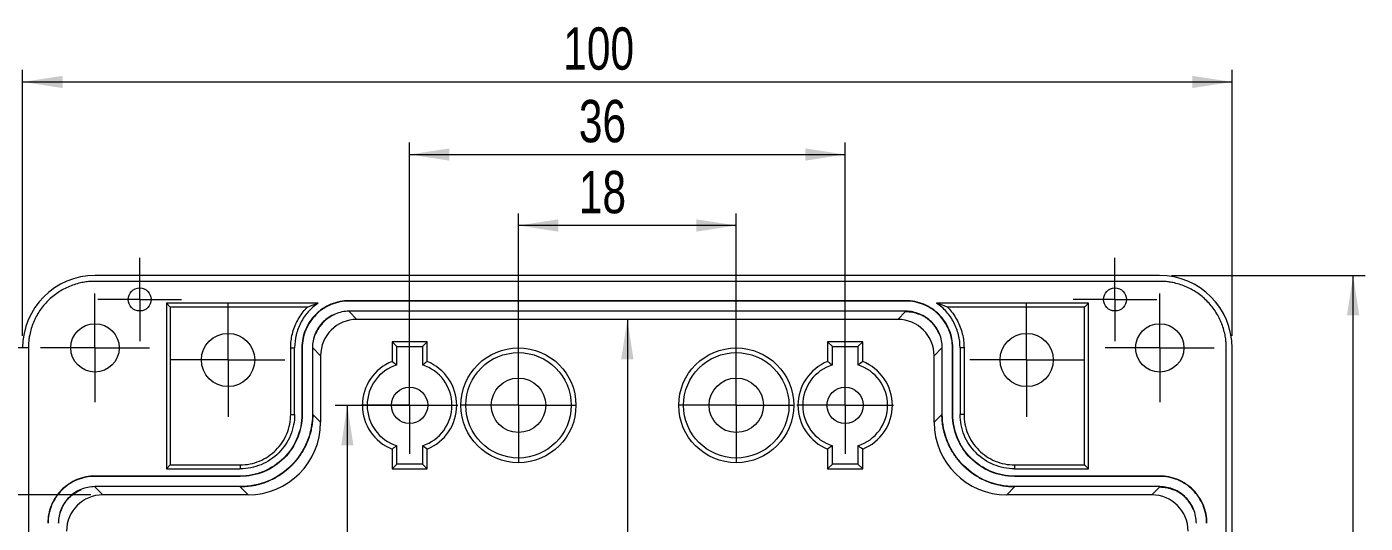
# Model space of a CAD drawing. Header units: millimetres. Extents: x 5 to 415, y 5 to 292.
# Drawn here: x 72.1 to 182.7, y 148.3 to 189.3 of the extents above; entities that cross this region are included whole.
import ezdxf

# ---------------------------------------------------------------- set-up
doc = ezdxf.new("R2010")
doc.units = ezdxf.units.MM
doc.layers.add('LAYER_1', color=179, linetype='Continuous', lineweight=15)
doc.styles.add('SLDTEXTSTYLE3', font='TXT', dxfattribs={"width": 0.75})
doc.dimstyles.new('SLDDIMSTYLE1', dxfattribs={"dimtxt": 3.5, "dimasz": 3.302, "dimexe": 0, "dimexo": 0.0625, "dimgap": 0.875, "dimtad": 1, "dimdec": 1, "dimrnd": 1e-09, "dimzin": 12, "dimdsep": 46, "dimtxsty": 'SLDTEXTSTYLE3', "dimsah": 1, "dimcen": 0.09, "dimadec": 0, "dimazin": 3, "dimtfac": 1, "dimtdec": 1, "dimtofl": 0, "dimtmove": 0, "dimatfit": 3, "dimfxl": 1, "dimfrac": 2, "dimtolj": 1, "dimtzin": 12, "dimarcsym": 0})
doc.dimstyles.new('SLDDIMSTYLE2', dxfattribs={"dimtxt": 3.5, "dimasz": 3.302, "dimexe": 0, "dimexo": 0.0625, "dimgap": 0.875, "dimtad": 1, "dimdec": 1, "dimrnd": 1e-09, "dimzin": 12, "dimdsep": 46, "dimtxsty": 'SLDTEXTSTYLE3', "dimsah": 1, "dimcen": 0.09, "dimadec": 0, "dimazin": 3, "dimtfac": 1, "dimtofl": 0, "dimtmove": 0, "dimatfit": 3, "dimfxl": 1, "dimfrac": 2, "dimtolj": 1, "dimtzin": 12, "dimarcsym": 0})
doc.dimstyles.new('SLDDIMSTYLE3', dxfattribs={"dimtxt": 3.5, "dimasz": 3.302, "dimexe": 0, "dimexo": 0.0625, "dimgap": 0.875, "dimtad": 1, "dimrnd": 1e-09, "dimzin": 12, "dimdsep": 46, "dimtxsty": 'SLDTEXTSTYLE3', "dimsah": 1, "dimcen": 0.09, "dimadec": 0, "dimazin": 3, "dimtfac": 1, "dimtofl": 0, "dimtmove": 0, "dimatfit": 3, "dimfxl": 1, "dimfrac": 2, "dimtolj": 1, "dimtzin": 12, "dimarcsym": 0})

# ---------------------------------------------------------------- blocks, each defined once
blk = doc.blocks.new('*D10')
at = {"layer": 'LAYER_1'}
blk.add_line((121.74, 165.15), (121.74, 72.45), dxfattribs=at)
for points in [[(121.74, 165.15), (121.23, 161.85), (122.25, 161.85)], [(121.74, 72.45), (122.25, 75.75), (121.23, 75.75)]]:
    blk.add_solid(points, dxfattribs=at)
at = {"layer": 'LAYER_1', "insert": (117.23, 101.95, 19.5), "char_height": 3.5, "attachment_point": 1, "rotation": 90, "style": 'SLDTEXTSTYLE3'}
blk.add_mtext('92,7', dxfattribs=at)
blk = doc.blocks.new('*D11')
at = {"layer": 'LAYER_1'}
for p, q in [((106.99, 158.05), (97.59, 158.05)), ((98.59, 158.05), (98.59, 79.55)), ((106.99, 79.55), (97.59, 79.55))]:
    blk.add_line(p, q, dxfattribs=at)
for points in [[(98.59, 158.05), (98.09, 154.75), (99.1, 154.75)], [(98.59, 79.55), (99.1, 82.86), (98.09, 82.86)]]:
    blk.add_solid(points, dxfattribs=at)
at = {"layer": 'LAYER_1', "insert": (94.08, 101.95, 19.5), "char_height": 3.5, "attachment_point": 1, "rotation": 90, "style": 'SLDTEXTSTYLE3'}
blk.add_mtext('78,5', dxfattribs=at)
blk = doc.blocks.new('*D13')
at = {"layer": 'LAYER_1'}
for p, q in [((112.74, 159.05), (112.74, 173.92)), ((130.74, 159.05), (130.74, 173.92)), ((130.74, 172.92), (112.74, 172.92))]:
    blk.add_line(p, q, dxfattribs=at)
for points in [[(112.74, 172.92), (116.04, 172.41), (116.04, 173.43)], [(130.74, 172.92), (127.44, 173.43), (127.44, 172.41)]]:
    blk.add_solid(points, dxfattribs=at)
at = {"layer": 'LAYER_1', "insert": (117.73, 177.43, 19.5), "char_height": 3.5, "attachment_point": 1, "style": 'SLDTEXTSTYLE3'}
blk.add_mtext('18', dxfattribs=at)
blk = doc.blocks.new('*D14')
at = {"layer": 'LAYER_1'}
for p, q in [((103.74, 159.05), (103.74, 179.79)), ((139.74, 159.05), (139.74, 179.79)), ((103.74, 178.79), (139.74, 178.79))]:
    blk.add_line(p, q, dxfattribs=at)
for points in [[(103.74, 178.79), (107.04, 178.28), (107.04, 179.29)], [(139.74, 178.79), (136.44, 179.29), (136.44, 178.28)]]:
    blk.add_solid(points, dxfattribs=at)
at = {"layer": 'LAYER_1', "insert": (117.73, 183.3, 19.5), "char_height": 3.5, "attachment_point": 1, "style": 'SLDTEXTSTYLE3'}
blk.add_mtext('36', dxfattribs=at)
blk = doc.blocks.new('*D17')
at = {"layer": 'LAYER_1'}
for p, q in [((72.24, 162.8), (54.76, 162.8)), ((55.76, 162.8), (55.76, 74.8)), ((72.24, 74.8), (54.76, 74.8))]:
    blk.add_line(p, q, dxfattribs=at)
for points in [[(55.76, 162.8), (55.25, 159.5), (56.26, 159.5)], [(55.76, 74.8), (56.26, 78.11), (55.25, 78.11)]]:
    blk.add_solid(points, dxfattribs=at)
at = {"layer": 'LAYER_1', "insert": (51.24, 114.8, 19.5), "char_height": 3.5, "attachment_point": 1, "rotation": 90, "style": 'SLDTEXTSTYLE3'}
blk.add_mtext('88', dxfattribs=at)
blk = doc.blocks.new('*D18')
at = {"layer": 'LAYER_1'}
for p, q in [((77.39, 150.65), (60.76, 150.65)), ((61.76, 86.95), (61.76, 150.65)), ((77.39, 86.95), (60.76, 86.95))]:
    blk.add_line(p, q, dxfattribs=at)
for points in [[(61.76, 150.65), (61.25, 147.35), (62.26, 147.35)], [(61.76, 86.95), (62.26, 90.25), (61.25, 90.25)]]:
    blk.add_solid(points, dxfattribs=at)
at = {"layer": 'LAYER_1', "insert": (57.24, 112.86, 19.5), "char_height": 3.5, "attachment_point": 1, "rotation": 90, "style": 'SLDTEXTSTYLE3'}
blk.add_mtext('63,7', dxfattribs=at)
blk = doc.blocks.new('*D20')
at = {"layer": 'LAYER_1'}
for p, q in [((166.72, 168.79), (182.72, 168.79)), ((181.72, 68.82), (181.72, 168.79)), ((166.72, 68.82), (182.72, 68.82))]:
    blk.add_line(p, q, dxfattribs=at)
for points in [[(181.72, 168.79), (181.21, 165.48), (182.23, 165.48)], [(181.72, 68.82), (182.23, 72.12), (181.21, 72.12)]]:
    blk.add_solid(points, dxfattribs=at)
at = {"layer": 'LAYER_1', "insert": (177.21, 113.5, 19.5), "char_height": 3.5, "attachment_point": 1, "rotation": 90, "style": 'SLDTEXTSTYLE3'}
blk.add_mtext('100', dxfattribs=at)
blk = doc.blocks.new('*D21')
at = {"layer": 'LAYER_1'}
for p, q in [((71.76, 163.79), (71.76, 185.79)), ((71.76, 184.79), (171.72, 184.79)), ((171.72, 163.79), (171.72, 185.79))]:
    blk.add_line(p, q, dxfattribs=at)
for points in [[(71.76, 184.79), (75.06, 184.28), (75.06, 185.29)], [(171.72, 184.79), (168.42, 185.29), (168.42, 184.28)]]:
    blk.add_solid(points, dxfattribs=at)
at = {"layer": 'LAYER_1', "insert": (116.44, 189.3, 19.5), "char_height": 3.5, "attachment_point": 1, "style": 'SLDTEXTSTYLE3'}
blk.add_mtext('100', dxfattribs=at)
blk = doc.blocks.new('SW_CENTERMARKSYMBOL_2')
at = {"layer": 'LAYER_1', "color": 0}
for p, q in [((0, 2.5), (0, 4)), ((0, 0), (0, 2.5)), ((-2.5, 0), (-4, 0)), ((0, 0), (-2.5, 0)), ((0, 0), (0, -2.5)), ((0, 0), (2.5, 0)), ((2.5, 0), (4, 0)), ((0, -2.5), (0, -4))]:
    blk.add_line(p, q, dxfattribs=at)
blk = doc.blocks.new('SW_CENTERMARKSYMBOL_3')
at = {"layer": 'LAYER_1', "color": 0}
for p, q in [((0, 2.5), (0, 4)), ((0, 0), (0, 2.5)), ((-2.5, 0), (-4, 0)), ((0, 0), (-2.5, 0)), ((0, 0), (0, -2.5)), ((0, 0), (2.5, 0)), ((2.5, 0), (4, 0)), ((0, -2.5), (0, -4))]:
    blk.add_line(p, q, dxfattribs=at)
blk = doc.blocks.new('SW_CENTERMARKSYMBOL_4')
at = {"layer": 'LAYER_1', "color": 0}
for p, q in [((0, 2.5), (0, 4.5)), ((0, 0), (0, 2.5)), ((-2.5, 0), (-4.5, 0)), ((0, 0), (-2.5, 0)), ((0, 0), (0, -2.5)), ((0, 0), (2.5, 0)), ((2.5, 0), (4.5, 0)), ((0, -2.5), (0, -4.5))]:
    blk.add_line(p, q, dxfattribs=at)
blk = doc.blocks.new('SW_CENTERMARKSYMBOL_6')
at = {"layer": 'LAYER_1', "color": 0}
for p, q in [((0, 2.5), (0, 4.5)), ((0, 0), (0, 2.5)), ((-2.5, 0), (-4.5, 0)), ((0, 0), (-2.5, 0)), ((0, 0), (0, -2.5)), ((0, 0), (2.5, 0)), ((2.5, 0), (4.5, 0)), ((0, -2.5), (0, -4.5))]:
    blk.add_line(p, q, dxfattribs=at)
blk = doc.blocks.new('SW_CENTERMARKSYMBOL_10')
at = {"layer": 'LAYER_1', "color": 0}
for p, q in [((0, 2.5), (0, 4.7)), ((0, 0), (0, 2.5)), ((-2.5, 0), (-4.7, 0)), ((0, 0), (-2.5, 0)), ((0, 0), (0, -2.5)), ((0, 0), (2.5, 0)), ((2.5, 0), (4.7, 0)), ((0, -2.5), (0, -4.7))]:
    blk.add_line(p, q, dxfattribs=at)
blk = doc.blocks.new('SW_CENTERMARKSYMBOL_11')
at = {"layer": 'LAYER_1', "color": 0}
for p, q in [((0, 2.5), (0, 4.7)), ((0, 0), (0, 2.5)), ((-2.5, 0), (-4.7, 0)), ((0, 0), (-2.5, 0)), ((0, 0), (0, -2.5)), ((0, 0), (2.5, 0)), ((2.5, 0), (4.7, 0)), ((0, -2.5), (0, -4.7))]:
    blk.add_line(p, q, dxfattribs=at)
blk = doc.blocks.new('SW_CENTERMARKSYMBOL_12')
at = {"layer": 'LAYER_1', "color": 0}
for p, q in [((0, 2.5), (0, 3.45)), ((0, 0), (0, 2.5)), ((-2.5, 0), (-3.45, 0)), ((0, 0), (-2.5, 0)), ((0, 0), (0, -2.5)), ((0, 0), (2.5, 0)), ((2.5, 0), (3.45, 0)), ((0, -2.5), (0, -3.45))]:
    blk.add_line(p, q, dxfattribs=at)
blk = doc.blocks.new('SW_CENTERMARKSYMBOL_13')
at = {"layer": 'LAYER_1', "color": 0}
for p, q in [((0, 2.5), (0, 3.45)), ((0, 0), (0, 2.5)), ((-2.5, 0), (-3.45, 0)), ((0, 0), (-2.5, 0)), ((0, 0), (0, -2.5)), ((0, 0), (2.5, 0)), ((2.5, 0), (3.45, 0)), ((0, -2.5), (0, -3.45))]:
    blk.add_line(p, q, dxfattribs=at)
blk = doc.blocks.new('SW_CENTERMARKSYMBOL_16')
at = {"layer": 'LAYER_1', "color": 0}
for p, q in [((0, 2.5), (0, 4.75)), ((0, 0), (0, 2.5)), ((-2.5, 0), (-4.75, 0)), ((0, 0), (-2.5, 0)), ((0, 0), (0, -2.5)), ((0, 0), (2.5, 0)), ((2.5, 0), (4.75, 0)), ((0, -2.5), (0, -4.75))]:
    blk.add_line(p, q, dxfattribs=at)
blk = doc.blocks.new('SW_CENTERMARKSYMBOL_17')
at = {"layer": 'LAYER_1', "color": 0}
for p, q in [((0, 2.5), (0, 4.75)), ((0, 0), (0, 2.5)), ((-2.5, 0), (-4.75, 0)), ((0, 0), (-2.5, 0)), ((0, 0), (0, -2.5)), ((0, 0), (2.5, 0)), ((2.5, 0), (4.75, 0)), ((0, -2.5), (0, -4.75))]:
    blk.add_line(p, q, dxfattribs=at)

msp = doc.modelspace()

# ---------------------------------------------------------------- linework, layer by layer
at = {"color": 7, "linetype": 'Continuous', "lineweight": 15}
for p, q in [((165.74, 168.303), (77.738, 168.303)), ((165.723, 168.786), (77.756, 168.786)), ((96.178, 166.503), (83.639, 166.503)), ((83.639, 166.503), (83.639, 152.803)), ((83.963, 166.179), (83.639, 166.503)), ((95.294, 166.179), (83.963, 166.179)), ((83.963, 166.179), (83.963, 153.127)), ((98.739, 166.677), (98.739, 166.703)), ((144.74, 166.703), (98.739, 166.703)), ((144.74, 166.677), (98.739, 166.677)), ((144.74, 166.677), (144.74, 166.703)), ((159.839, 166.503), (147.301, 166.503)), ((159.516, 166.179), (148.185, 166.179)), ((159.516, 166.179), (159.839, 166.503)), ((159.516, 153.127), (159.516, 166.179)), ((159.839, 152.803), (159.839, 166.503)), ((98.739, 165.829), (98.739, 165.803)), ((144.74, 165.829), (98.739, 165.829)), ((98.739, 165.803), (99.388, 165.154)), ((144.09, 165.154), (99.388, 165.154)), ((144.09, 165.154), (144.74, 165.803)), ((144.74, 165.829), (144.74, 165.803)), ((72.239, 162.804), (72.239, 74.802)), ((93.916, 162.804), (94.239, 162.804)), ((93.916, 157.302), (93.916, 162.804)), ((94.239, 157.302), (94.239, 162.804)), ((94.865, 162.804), (94.839, 162.804)), ((94.839, 162.804), (94.839, 157.302)), ((94.865, 162.804), (94.865, 157.302)), ((95.713, 162.804), (95.739, 162.804)), ((95.713, 162.804), (95.713, 157.302)), ((96.389, 162.154), (95.739, 162.804)), ((105.189, 163.303), (102.289, 163.303)), ((102.683, 162.91), (102.289, 163.303)), ((102.289, 163.303), (102.289, 161.674)), ((102.683, 162.91), (104.796, 162.91)), ((102.683, 161.397), (102.683, 162.91)), ((104.796, 162.91), (105.189, 163.303)), ((104.796, 162.91), (104.796, 161.397)), ((105.189, 161.674), (105.189, 163.303)), ((141.189, 163.303), (138.289, 163.303)), ((138.683, 162.91), (138.289, 163.303)), ((138.289, 163.303), (138.289, 161.674)), ((138.683, 162.91), (140.796, 162.91)), ((138.683, 161.397), (138.683, 162.91)), ((140.796, 162.91), (141.189, 163.303)), ((140.796, 162.91), (140.796, 161.397)), ((141.189, 161.674), (141.189, 163.303)), ((147.739, 162.804), (147.09, 162.154)), ((147.765, 162.804), (147.739, 162.804)), ((147.765, 157.302), (147.765, 162.804)), ((148.613, 162.804), (148.639, 162.804)), ((148.613, 157.302), (148.613, 162.804)), ((148.639, 157.302), (148.639, 162.804)), ((149.239, 162.804), (149.239, 157.302)), ((149.563, 162.804), (149.239, 162.804)), ((149.563, 162.804), (149.563, 157.302)), ((171.239, 74.802), (171.239, 162.804)), ((171.722, 74.82), (171.722, 162.787)), ((96.389, 162.154), (96.389, 156.653)), ((147.09, 156.653), (147.09, 162.154)), ((93.916, 157.302), (94.239, 157.302)), ((94.865, 157.302), (94.839, 157.302)), ((95.713, 157.302), (95.739, 157.302)), ((95.739, 157.302), (96.389, 156.653)), ((147.09, 156.653), (147.739, 157.302)), ((147.765, 157.302), (147.739, 157.302)), ((148.613, 157.302), (148.639, 157.302)), ((149.563, 157.302), (149.239, 157.302)), ((102.289, 154.433), (102.289, 152.803)), ((102.683, 153.197), (102.683, 154.71)), ((104.796, 154.71), (104.796, 153.197)), ((105.189, 152.803), (105.189, 154.433)), ((138.289, 154.433), (138.289, 152.803)), ((138.683, 153.197), (138.683, 154.71)), ((140.796, 154.71), (140.796, 153.197)), ((141.189, 152.803), (141.189, 154.433)), ((83.963, 153.127), (83.639, 152.803)), ((83.639, 152.803), (89.74, 152.803)), ((83.963, 153.127), (89.74, 153.127)), ((89.74, 153.127), (89.74, 152.803)), ((102.683, 153.197), (102.289, 152.803)), ((102.289, 152.803), (105.189, 152.803)), ((104.796, 153.197), (102.683, 153.197)), ((104.796, 153.197), (105.189, 152.803)), ((138.683, 153.197), (138.289, 152.803)), ((138.289, 152.803), (141.189, 152.803)), ((140.796, 153.197), (138.683, 153.197)), ((140.796, 153.197), (141.189, 152.803)), ((153.738, 153.127), (153.738, 152.803)), ((153.738, 153.127), (159.516, 153.127)), ((153.738, 152.803), (159.839, 152.803)), ((159.516, 153.127), (159.839, 152.803)), ((77.739, 152.177), (77.739, 152.203)), ((89.74, 152.203), (77.739, 152.203)), ((89.74, 152.177), (77.739, 152.177)), ((89.74, 152.177), (89.74, 152.203)), ((153.738, 152.177), (153.738, 152.203)), ((165.74, 152.203), (153.738, 152.203)), ((165.74, 152.177), (153.738, 152.177)), ((165.74, 152.177), (165.74, 152.203)), ((77.739, 151.329), (77.739, 151.303)), ((89.74, 151.329), (77.739, 151.329)), ((77.739, 151.303), (78.388, 150.654)), ((90.39, 150.654), (78.388, 150.654)), ((89.74, 151.329), (89.74, 151.303)), ((90.39, 150.654), (89.74, 151.303)), ((153.738, 151.303), (153.089, 150.654)), ((165.09, 150.654), (153.089, 150.654)), ((153.738, 151.329), (153.738, 151.303)), ((165.74, 151.329), (153.738, 151.329)), ((165.09, 150.654), (165.74, 151.303)), ((165.74, 151.329), (165.74, 151.303))]:
    msp.add_line(p, q, dxfattribs=at)
for centre, radius in [((81.439, 166.803), 0.95), ((162.039, 166.803), 0.95), ((77.739, 162.803), 2), ((88.739, 161.803), 2.2), ((154.739, 161.803), 2.2), ((165.739, 162.803), 2), ((112.739, 158.053), 4.75), ((130.739, 158.053), 4.75), ((112.739, 158.053), 4.356), ((130.739, 158.053), 4.356), ((103.739, 158.053), 1.5), ((112.739, 158.053), 2.25), ((130.739, 158.053), 2.25), ((139.739, 158.053), 1.5)]:
    msp.add_circle(centre, radius, dxfattribs=at)
for centre, radius, start, end in [((103.739, 158.053), 3.9, 111.82635, 248.17365), ((103.739, 158.053), 3.9, 291.82635, 68.17365), ((139.739, 158.053), 3.9, 111.82635, 248.17365), ((139.739, 158.053), 3.9, 291.82635, 68.17365), ((103.739, 158.053), 3.506, 107.53317, 252.46683), ((103.739, 158.053), 3.506, 287.53317, 72.46683), ((139.739, 158.053), 3.506, 107.53317, 252.46683), ((139.739, 158.053), 3.506, 287.53317, 72.46683)]:
    msp.add_arc(centre, radius, start, end, dxfattribs=at)
for centre, major_axis, start_param, end_param in [((77.758, 162.785), (-4.244, 4.244), 5.4979394, 7.0684312), ((165.721, 162.785), (4.244, 4.244), 5.4979394, 7.0684312), ((99.389, 162.153), (2.122, -2.122), 2.3563468, 3.9268385), ((144.089, 162.153), (-2.122, -2.122), 2.3563468, 3.9268385), ((90.388, 156.655), (-4.244, 4.244), 2.3563468, 3.9268385), ((153.091, 156.655), (4.244, 4.244), 2.3563468, 3.9268385), ((78.389, 147.653), (2.122, -2.122), 2.3563468, 3.9268385), ((165.089, 147.653), (-2.122, -2.122), 2.3563468, 3.9268385)]:
    msp.add_ellipse(centre, major_axis=major_axis, ratio=0.9996955, start_param=start_param, end_param=end_param, dxfattribs=at)
for points, knots in [([(77.738, 168.303), (77.666, 168.302), (77.522, 168.301), (77.307, 168.288), (77.093, 168.267), (76.879, 168.237), (76.56, 168.18), (76.14, 168.075), (75.632, 167.893), (75.144, 167.663), (74.527, 167.293), (73.827, 166.721), (73.253, 166.022), (72.883, 165.405), (72.652, 164.917), (72.469, 164.408), (72.352, 163.941), (72.283, 163.526), (72.246, 163.166), (72.242, 162.925), (72.239, 162.804)], [0, 0, 0, 0, 0.025028, 0.0499931, 0.0749335, 0.0998877, 0.1248941, 0.1874645, 0.2500961, 0.3123427, 0.3746512, 0.4997775, 0.6242651, 0.6867756, 0.7493497, 0.8118423, 0.8743996, 0.9162537, 0.9580601, 1, 1, 1, 1]), ([(171.239, 162.804), (171.238, 162.876), (171.237, 163.02), (171.224, 163.235), (171.203, 163.45), (171.173, 163.663), (171.116, 163.982), (171.011, 164.402), (170.829, 164.911), (170.599, 165.399), (170.229, 166.016), (169.657, 166.715), (168.958, 167.289), (168.341, 167.659), (167.853, 167.891), (167.344, 168.074), (166.877, 168.191), (166.462, 168.259), (166.102, 168.296), (165.861, 168.301), (165.74, 168.303)], [0, 0, 0, 0, 0.025028, 0.0499931, 0.0749335, 0.0998877, 0.1248941, 0.1874645, 0.2500961, 0.3123427, 0.3746512, 0.4997775, 0.6242651, 0.6867756, 0.7493497, 0.8118423, 0.8743996, 0.9162537, 0.9580601, 1, 1, 1, 1]), ([(93.916, 162.804), (93.916, 163.191), (93.963, 163.578), (94.148, 164.331), (94.286, 164.699), (94.647, 165.387), (94.869, 165.708), (95.18, 166.06), (95.236, 166.121), (95.294, 166.179)], [0.19693956, 0.19693956, 0.19693956, 0.19693956, 0.44693956, 0.44693956, 0.69693956, 0.69693956, 0.94693956, 0.94693956, 1, 1, 1, 1]), ([(96.178, 166.503), (95.881, 166.298), (95.608, 166.055), (95.128, 165.513), (94.922, 165.214), (94.585, 164.572), (94.456, 164.229), (94.283, 163.526), (94.239, 163.165), (94.239, 162.804)], [0, 0, 0, 0, 0.25, 0.25, 0.5, 0.5, 0.75, 0.75, 1, 1, 1, 1]), ([(98.739, 166.703), (98.232, 166.703), (97.719, 166.602), (96.774, 166.211), (96.342, 165.922), (95.621, 165.2), (95.331, 164.768), (94.941, 163.824), (94.839, 163.311), (94.839, 162.804)], [2.3563468, 2.3563468, 2.3563468, 2.3563468, 2.7489697, 2.7489697, 3.1415927, 3.1415927, 3.5342156, 3.5342156, 3.9268385, 3.9268385, 3.9268385, 3.9268385]), ([(98.739, 166.677), (98.235, 166.677), (97.726, 166.576), (96.787, 166.188), (96.358, 165.901), (95.642, 165.184), (95.354, 164.755), (94.966, 163.817), (94.865, 163.307), (94.865, 162.804)], [2.3563468, 2.3563468, 2.3563468, 2.3563468, 2.7489697, 2.7489697, 3.1415927, 3.1415927, 3.5342156, 3.5342156, 3.9268385, 3.9268385, 3.9268385, 3.9268385]), ([(148.639, 162.804), (148.639, 163.311), (148.538, 163.824), (148.147, 164.768), (147.858, 165.2), (147.137, 165.922), (146.704, 166.211), (145.76, 166.602), (145.247, 166.703), (144.74, 166.703)], [2.3563468, 2.3563468, 2.3563468, 2.3563468, 2.7489697, 2.7489697, 3.1415927, 3.1415927, 3.5342156, 3.5342156, 3.9268385, 3.9268385, 3.9268385, 3.9268385]), ([(148.613, 162.804), (148.613, 163.307), (148.512, 163.817), (148.124, 164.755), (147.837, 165.184), (147.12, 165.901), (146.691, 166.188), (145.753, 166.576), (145.243, 166.677), (144.74, 166.677)], [2.3563468, 2.3563468, 2.3563468, 2.3563468, 2.7489697, 2.7489697, 3.1415927, 3.1415927, 3.5342156, 3.5342156, 3.9268385, 3.9268385, 3.9268385, 3.9268385]), ([(149.239, 162.804), (149.239, 163.165), (149.195, 163.526), (149.023, 164.229), (148.893, 164.572), (148.557, 165.214), (148.35, 165.513), (147.871, 166.055), (147.598, 166.298), (147.301, 166.503)], [0, 0, 0, 0, 0.25, 0.25, 0.5, 0.5, 0.75, 0.75, 1, 1, 1, 1]), ([(148.185, 166.179), (148.242, 166.121), (148.299, 166.06), (148.61, 165.708), (148.831, 165.387), (149.192, 164.699), (149.331, 164.331), (149.516, 163.578), (149.563, 163.191), (149.563, 162.804)], [0, 0, 0, 0, 0.05306044, 0.05306044, 0.30306044, 0.30306044, 0.55306044, 0.55306044, 0.80306044, 0.80306044, 0.80306044, 0.80306044]), ([(98.739, 165.829), (98.343, 165.829), (97.947, 165.751), (97.215, 165.448), (96.879, 165.223), (96.319, 164.663), (96.095, 164.328), (95.792, 163.596), (95.713, 163.2), (95.713, 162.804)], [2.3563468, 2.3563468, 2.3563468, 2.3563468, 2.7489697, 2.7489697, 3.1415927, 3.1415927, 3.5342156, 3.5342156, 3.9268385, 3.9268385, 3.9268385, 3.9268385]), ([(96.618, 164.925), (96.579, 164.885), (96.502, 164.805), (96.394, 164.677), (96.293, 164.543), (96.2, 164.403), (96.114, 164.258), (96.035, 164.108), (95.99, 164.004), (95.968, 163.952)], [0, 0, 0, 0, 0.1412581, 0.2830488, 0.4253723, 0.568229, 0.7116189, 0.8555425, 1, 1, 1, 1]), ([(97.591, 165.575), (97.539, 165.552), (97.435, 165.507), (97.285, 165.429), (97.139, 165.343), (96.999, 165.249), (96.865, 165.148), (96.737, 165.041), (96.658, 164.963), (96.618, 164.925)], [0, 0, 0, 0, 0.1444575, 0.2883811, 0.431771, 0.5746277, 0.7169512, 0.8587419, 1, 1, 1, 1]), ([(147.765, 162.804), (147.765, 163.2), (147.687, 163.596), (147.384, 164.328), (147.159, 164.663), (146.599, 165.223), (146.264, 165.448), (145.532, 165.751), (145.136, 165.829), (144.74, 165.829)], [2.3563468, 2.3563468, 2.3563468, 2.3563468, 2.7489697, 2.7489697, 3.1415927, 3.1415927, 3.5342156, 3.5342156, 3.9268385, 3.9268385, 3.9268385, 3.9268385]), ([(146.861, 164.925), (146.821, 164.963), (146.741, 165.041), (146.613, 165.148), (146.479, 165.249), (146.34, 165.343), (146.194, 165.429), (146.044, 165.507), (145.94, 165.552), (145.888, 165.575)], [0, 0, 0, 0, 0.1412581, 0.2830488, 0.4253723, 0.568229, 0.7116189, 0.8555425, 1, 1, 1, 1]), ([(147.511, 163.952), (147.488, 164.004), (147.443, 164.108), (147.365, 164.258), (147.279, 164.403), (147.185, 164.543), (147.084, 164.677), (146.977, 164.805), (146.899, 164.885), (146.861, 164.925)], [0, 0, 0, 0, 0.1444575, 0.2883811, 0.431771, 0.5746277, 0.7169512, 0.8587419, 1, 1, 1, 1]), ([(95.713, 157.302), (95.713, 156.52), (95.558, 155.739), (94.959, 154.294), (94.517, 153.632), (93.411, 152.526), (92.748, 152.083), (91.304, 151.485), (90.522, 151.329), (89.74, 151.329)], [2.3563468, 2.3563468, 2.3563468, 2.3563468, 2.7489697, 2.7489697, 3.1415927, 3.1415927, 3.5342156, 3.5342156, 3.9268385, 3.9268385, 3.9268385, 3.9268385]), ([(94.865, 157.302), (94.865, 156.636), (94.732, 155.962), (94.219, 154.72), (93.838, 154.152), (92.89, 153.204), (92.323, 152.824), (91.081, 152.31), (90.407, 152.177), (89.74, 152.177)], [2.3563468, 2.3563468, 2.3563468, 2.3563468, 2.7489697, 2.7489697, 3.1415927, 3.1415927, 3.5342156, 3.5342156, 3.9268385, 3.9268385, 3.9268385, 3.9268385]), ([(94.839, 157.302), (94.839, 156.639), (94.707, 155.969), (94.196, 154.733), (93.817, 154.168), (92.874, 153.225), (92.309, 152.847), (91.074, 152.336), (90.403, 152.203), (89.74, 152.203)], [2.3563468, 2.3563468, 2.3563468, 2.3563468, 2.7489697, 2.7489697, 3.1415927, 3.1415927, 3.5342156, 3.5342156, 3.9268385, 3.9268385, 3.9268385, 3.9268385]), ([(94.239, 157.302), (94.239, 156.719), (94.122, 156.124), (93.672, 155.036), (93.337, 154.536), (92.506, 153.705), (92.006, 153.371), (90.919, 152.921), (90.323, 152.803), (89.74, 152.803)], [0, 0, 0, 0, 0.25, 0.25, 0.5, 0.5, 0.75, 0.75, 1, 1, 1, 1]), ([(89.74, 153.127), (90.28, 153.127), (90.835, 153.237), (91.842, 153.653), (92.307, 153.965), (93.078, 154.735), (93.389, 155.2), (93.806, 156.208), (93.916, 156.763), (93.916, 157.302)], [0, 0, 0, 0, 0.25, 0.25, 0.5, 0.5, 0.75, 0.75, 1, 1, 1, 1]), ([(95.739, 157.302), (95.738, 157.221), (95.736, 157.058), (95.721, 156.816), (95.697, 156.576), (95.663, 156.34), (95.621, 156.107), (95.569, 155.878), (95.51, 155.653), (95.442, 155.433), (95.367, 155.217), (95.311, 155.076), (95.283, 155.006)], [0, 0, 0, 0, 0.1039487, 0.2070197, 0.3092132, 0.4105291, 0.5109676, 0.6105287, 0.7092124, 0.8070188, 0.903948, 1, 1, 1, 1]), ([(148.196, 155.006), (148.165, 155.084), (148.102, 155.241), (148.02, 155.482), (147.948, 155.728), (147.885, 155.979), (147.833, 156.236), (147.792, 156.497), (147.762, 156.762), (147.743, 157.031), (147.74, 157.212), (147.739, 157.302)], [0, 0, 0, 0, 0.1067788, 0.2146404, 0.323585, 0.4336127, 0.5447235, 0.6569176, 0.770195, 0.8845558, 1, 1, 1, 1]), ([(153.738, 151.329), (152.956, 151.329), (152.175, 151.485), (150.73, 152.083), (150.068, 152.526), (148.962, 153.632), (148.519, 154.294), (147.921, 155.739), (147.765, 156.52), (147.765, 157.302)], [2.3563468, 2.3563468, 2.3563468, 2.3563468, 2.7489697, 2.7489697, 3.1415927, 3.1415927, 3.5342156, 3.5342156, 3.9268385, 3.9268385, 3.9268385, 3.9268385]), ([(153.738, 152.177), (153.072, 152.177), (152.398, 152.31), (151.156, 152.824), (150.588, 153.204), (149.64, 154.152), (149.26, 154.72), (148.746, 155.962), (148.613, 156.636), (148.613, 157.302)], [2.3563468, 2.3563468, 2.3563468, 2.3563468, 2.7489697, 2.7489697, 3.1415927, 3.1415927, 3.5342156, 3.5342156, 3.9268385, 3.9268385, 3.9268385, 3.9268385]), ([(153.738, 152.203), (153.075, 152.203), (152.405, 152.336), (151.169, 152.847), (150.604, 153.225), (149.661, 154.168), (149.283, 154.733), (148.772, 155.969), (148.639, 156.639), (148.639, 157.302)], [2.3563468, 2.3563468, 2.3563468, 2.3563468, 2.7489697, 2.7489697, 3.1415927, 3.1415927, 3.5342156, 3.5342156, 3.9268385, 3.9268385, 3.9268385, 3.9268385]), ([(153.738, 152.803), (153.155, 152.803), (152.56, 152.921), (151.472, 153.371), (150.973, 153.705), (150.141, 154.536), (149.807, 155.036), (149.357, 156.124), (149.239, 156.719), (149.239, 157.302)], [0, 0, 0, 0, 0.25, 0.25, 0.5, 0.5, 0.75, 0.75, 1, 1, 1, 1]), ([(149.563, 157.302), (149.563, 156.763), (149.673, 156.208), (150.089, 155.2), (150.401, 154.735), (151.171, 153.965), (151.636, 153.653), (152.644, 153.237), (153.199, 153.127), (153.738, 153.127)], [0, 0, 0, 0, 0.25, 0.25, 0.5, 0.5, 0.75, 0.75, 1, 1, 1, 1]), ([(95.283, 155.006), (95.251, 154.933), (95.189, 154.787), (95.085, 154.574), (94.973, 154.365), (94.853, 154.161), (94.725, 153.962), (94.591, 153.769), (94.449, 153.582), (94.3, 153.402), (94.145, 153.227), (94.037, 153.116), (93.982, 153.06)], [0, 0, 0, 0, 0.1011766, 0.2020914, 0.3027447, 0.4031364, 0.5032667, 0.6031357, 0.7027434, 0.80209, 0.9011755, 1, 1, 1, 1]), ([(149.496, 153.06), (149.442, 153.116), (149.333, 153.227), (149.179, 153.402), (149.03, 153.582), (148.888, 153.769), (148.753, 153.962), (148.626, 154.161), (148.506, 154.365), (148.394, 154.574), (148.29, 154.787), (148.227, 154.933), (148.196, 155.006)], [0, 0, 0, 0, 0.0988245, 0.19791, 0.2972566, 0.3968643, 0.4967333, 0.5968636, 0.6972553, 0.7979086, 0.8988234, 1, 1, 1, 1]), ([(93.982, 153.06), (93.927, 153.006), (93.816, 152.897), (93.641, 152.742), (93.46, 152.594), (93.273, 152.452), (93.08, 152.317), (92.882, 152.19), (92.678, 152.07), (92.469, 151.958), (92.255, 151.854), (92.109, 151.791), (92.036, 151.76)], [0, 0, 0, 0, 0.0988245, 0.19791, 0.2972566, 0.3968643, 0.4967333, 0.5968636, 0.6972553, 0.7979086, 0.8988234, 1, 1, 1, 1]), ([(151.442, 151.76), (151.369, 151.791), (151.224, 151.854), (151.01, 151.958), (150.801, 152.07), (150.597, 152.19), (150.398, 152.317), (150.205, 152.452), (150.018, 152.594), (149.838, 152.742), (149.663, 152.897), (149.552, 153.006), (149.496, 153.06)], [0, 0, 0, 0, 0.1011766, 0.2020914, 0.3027447, 0.4031364, 0.5032667, 0.6031357, 0.7027434, 0.80209, 0.9011755, 1, 1, 1, 1]), ([(77.739, 152.203), (77.232, 152.203), (76.719, 152.102), (75.774, 151.711), (75.342, 151.422), (74.621, 150.7), (74.331, 150.268), (73.941, 149.324), (73.839, 148.811), (73.839, 148.304)], [2.3563468, 2.3563468, 2.3563468, 2.3563468, 2.7489697, 2.7489697, 3.1415927, 3.1415927, 3.5342156, 3.5342156, 3.9268385, 3.9268385, 3.9268385, 3.9268385]), ([(77.739, 152.177), (77.235, 152.177), (76.726, 152.076), (75.787, 151.688), (75.358, 151.401), (74.642, 150.684), (74.354, 150.255), (73.966, 149.317), (73.865, 148.807), (73.865, 148.304)], [2.3563468, 2.3563468, 2.3563468, 2.3563468, 2.7489697, 2.7489697, 3.1415927, 3.1415927, 3.5342156, 3.5342156, 3.9268385, 3.9268385, 3.9268385, 3.9268385]), ([(92.036, 151.76), (91.958, 151.729), (91.802, 151.666), (91.561, 151.584), (91.315, 151.512), (91.063, 151.449), (90.807, 151.397), (90.545, 151.356), (90.28, 151.326), (90.011, 151.307), (89.831, 151.304), (89.74, 151.303)], [0, 0, 0, 0, 0.1067788, 0.2146404, 0.323585, 0.4336127, 0.5447235, 0.6569176, 0.770195, 0.8845558, 1, 1, 1, 1]), ([(153.738, 151.303), (153.657, 151.304), (153.494, 151.306), (153.252, 151.322), (153.012, 151.346), (152.776, 151.379), (152.543, 151.422), (152.314, 151.473), (152.089, 151.533), (151.869, 151.6), (151.653, 151.675), (151.512, 151.732), (151.442, 151.76)], [0, 0, 0, 0, 0.103947, 0.2070167, 0.3092092, 0.4105246, 0.5109629, 0.6105241, 0.7092084, 0.8070157, 0.9039463, 1, 1, 1, 1]), ([(169.639, 148.304), (169.639, 148.811), (169.538, 149.324), (169.147, 150.268), (168.858, 150.7), (168.137, 151.422), (167.704, 151.711), (166.76, 152.102), (166.247, 152.203), (165.74, 152.203)], [2.3563468, 2.3563468, 2.3563468, 2.3563468, 2.7489697, 2.7489697, 3.1415927, 3.1415927, 3.5342156, 3.5342156, 3.9268385, 3.9268385, 3.9268385, 3.9268385]), ([(169.613, 148.304), (169.613, 148.807), (169.512, 149.317), (169.124, 150.255), (168.837, 150.684), (168.12, 151.401), (167.691, 151.688), (166.753, 152.076), (166.243, 152.177), (165.74, 152.177)], [2.3563468, 2.3563468, 2.3563468, 2.3563468, 2.7489697, 2.7489697, 3.1415927, 3.1415927, 3.5342156, 3.5342156, 3.9268385, 3.9268385, 3.9268385, 3.9268385]), ([(77.739, 151.329), (77.343, 151.329), (76.947, 151.251), (76.215, 150.948), (75.879, 150.723), (75.319, 150.163), (75.095, 149.828), (74.792, 149.096), (74.713, 148.7), (74.713, 148.304)], [2.3563468, 2.3563468, 2.3563468, 2.3563468, 2.7489697, 2.7489697, 3.1415927, 3.1415927, 3.5342156, 3.5342156, 3.9268385, 3.9268385, 3.9268385, 3.9268385]), ([(168.765, 148.304), (168.765, 148.7), (168.687, 149.096), (168.384, 149.828), (168.159, 150.163), (167.599, 150.723), (167.264, 150.948), (166.532, 151.251), (166.136, 151.329), (165.74, 151.329)], [2.3563468, 2.3563468, 2.3563468, 2.3563468, 2.7489697, 2.7489697, 3.1415927, 3.1415927, 3.5342156, 3.5342156, 3.9268385, 3.9268385, 3.9268385, 3.9268385]), ([(167.861, 150.425), (167.821, 150.463), (167.741, 150.541), (167.613, 150.648), (167.479, 150.749), (167.34, 150.843), (167.194, 150.929), (167.044, 151.007), (166.94, 151.052), (166.888, 151.075)], [0, 0, 0, 0, 0.1412581, 0.2830488, 0.4253723, 0.568229, 0.7116189, 0.8555425, 1, 1, 1, 1]), ([(168.511, 149.452), (168.488, 149.504), (168.443, 149.608), (168.365, 149.758), (168.279, 149.903), (168.185, 150.043), (168.084, 150.177), (167.977, 150.305), (167.899, 150.385), (167.861, 150.425)], [0, 0, 0, 0, 0.1444575, 0.2883811, 0.431771, 0.5746277, 0.7169512, 0.8587419, 1, 1, 1, 1])]:
    msp.add_open_spline(points, degree=3, knots=knots, dxfattribs=at)
for points in [[(95.294, 166.179), (95.551, 166.287), (95.832, 166.395), (96.178, 166.503)], [(148.185, 166.179), (147.928, 166.287), (147.646, 166.395), (147.301, 166.503)], [(144.74, 165.803), (145.132, 165.803), (145.525, 165.725), (145.888, 165.575)], [(95.739, 162.804), (95.739, 163.196), (95.817, 163.589), (95.968, 163.952)], [(102.289, 161.674), (102.421, 161.585), (102.552, 161.493), (102.683, 161.397)], [(104.796, 161.397), (104.927, 161.493), (105.058, 161.585), (105.189, 161.674)], [(138.289, 161.674), (138.421, 161.585), (138.552, 161.493), (138.683, 161.397)], [(140.796, 161.397), (140.927, 161.493), (141.058, 161.585), (141.189, 161.674)], [(102.683, 154.71), (102.552, 154.614), (102.421, 154.522), (102.289, 154.433)], [(105.189, 154.433), (105.058, 154.522), (104.927, 154.614), (104.796, 154.71)], [(138.683, 154.71), (138.552, 154.614), (138.421, 154.522), (138.289, 154.433)], [(141.189, 154.433), (141.058, 154.522), (140.927, 154.614), (140.796, 154.71)], [(75.618, 150.425), (75.895, 150.702), (76.228, 150.925), (76.591, 151.075)], [(165.74, 151.303), (166.132, 151.303), (166.525, 151.225), (166.888, 151.075)], [(74.739, 148.304), (74.739, 148.696), (74.817, 149.089), (74.968, 149.452)], [(74.968, 149.452), (75.118, 149.814), (75.34, 150.147), (75.618, 150.425)]]:
    msp.add_open_spline(points, degree=3, dxfattribs=at)

# ---------------------------------------------------------------- block references
at = {"layer": 'LAYER_1'}
for name, p in [('SW_CENTERMARKSYMBOL_12', (81.439, 166.803)), ('SW_CENTERMARKSYMBOL_13', (162.039, 166.803)), ('SW_CENTERMARKSYMBOL_6', (77.739, 162.803)), ('SW_CENTERMARKSYMBOL_4', (165.739, 162.803)), ('SW_CENTERMARKSYMBOL_11', (88.739, 161.803)), ('SW_CENTERMARKSYMBOL_10', (154.739, 161.803)), ('SW_CENTERMARKSYMBOL_16', (112.739, 158.053)), ('SW_CENTERMARKSYMBOL_17', (130.739, 158.053)), ('SW_CENTERMARKSYMBOL_3', (103.739, 158.053)), ('SW_CENTERMARKSYMBOL_2', (139.739, 158.053))]:
    msp.add_blockref(name, p, dxfattribs=at)

# ---------------------------------------------------------------- dimensions: what is measured, and where the dimension line sits
for base, p1, p2, dimstyle, picture, middle in [((171.722, 184.786), (71.757, 162.787), (171.722, 162.787), 'SLDDIMSTYLE1', '*D21', (121.739, 184.786)), ((139.739, 178.786), (103.739, 158.053), (139.739, 158.053), 'SLDDIMSTYLE3', '*D14', (121.739, 178.786)), ((112.739, 172.921), (130.739, 158.053), (112.739, 158.053), 'SLDDIMSTYLE3', '*D13', (121.739, 172.921))]:
    dim = msp.add_linear_dim(base=base, p1=p1, p2=p2, dimstyle=dimstyle, dxfattribs=at)
    dim.commit()
    dim.dimension.update_dxf_attribs({"geometry": picture, "text_midpoint": middle, "dimtype": 160})
for base, p1, p2, dimstyle, picture, middle in [((181.722, 168.786), (165.723, 68.821), (165.723, 168.786), 'SLDDIMSTYLE1', '*D20', (181.722, 118.803)), ((121.739, 72.453), (99.388, 165.154), (144.09, 72.453), 'SLDDIMSTYLE2', '*D10', (121.739, 107.902)), ((55.757, 74.803), (73.239, 162.803), (73.239, 74.803), 'SLDDIMSTYLE3', '*D17', (55.757, 118.803)), ((98.594, 79.553), (107.989, 158.053), (107.989, 79.553), 'SLDDIMSTYLE1', '*D11', (98.594, 107.902)), ((61.757, 150.654), (78.388, 86.953), (78.388, 150.654), 'SLDDIMSTYLE2', '*D18', (61.757, 118.803))]:
    dim = msp.add_linear_dim(base=base, p1=p1, p2=p2, angle=90, dimstyle=dimstyle, dxfattribs=at)
    dim.commit()
    dim.dimension.update_dxf_attribs({"geometry": picture, "text_midpoint": middle, "dimtype": 160})

doc.saveas('drawing.dxf')
